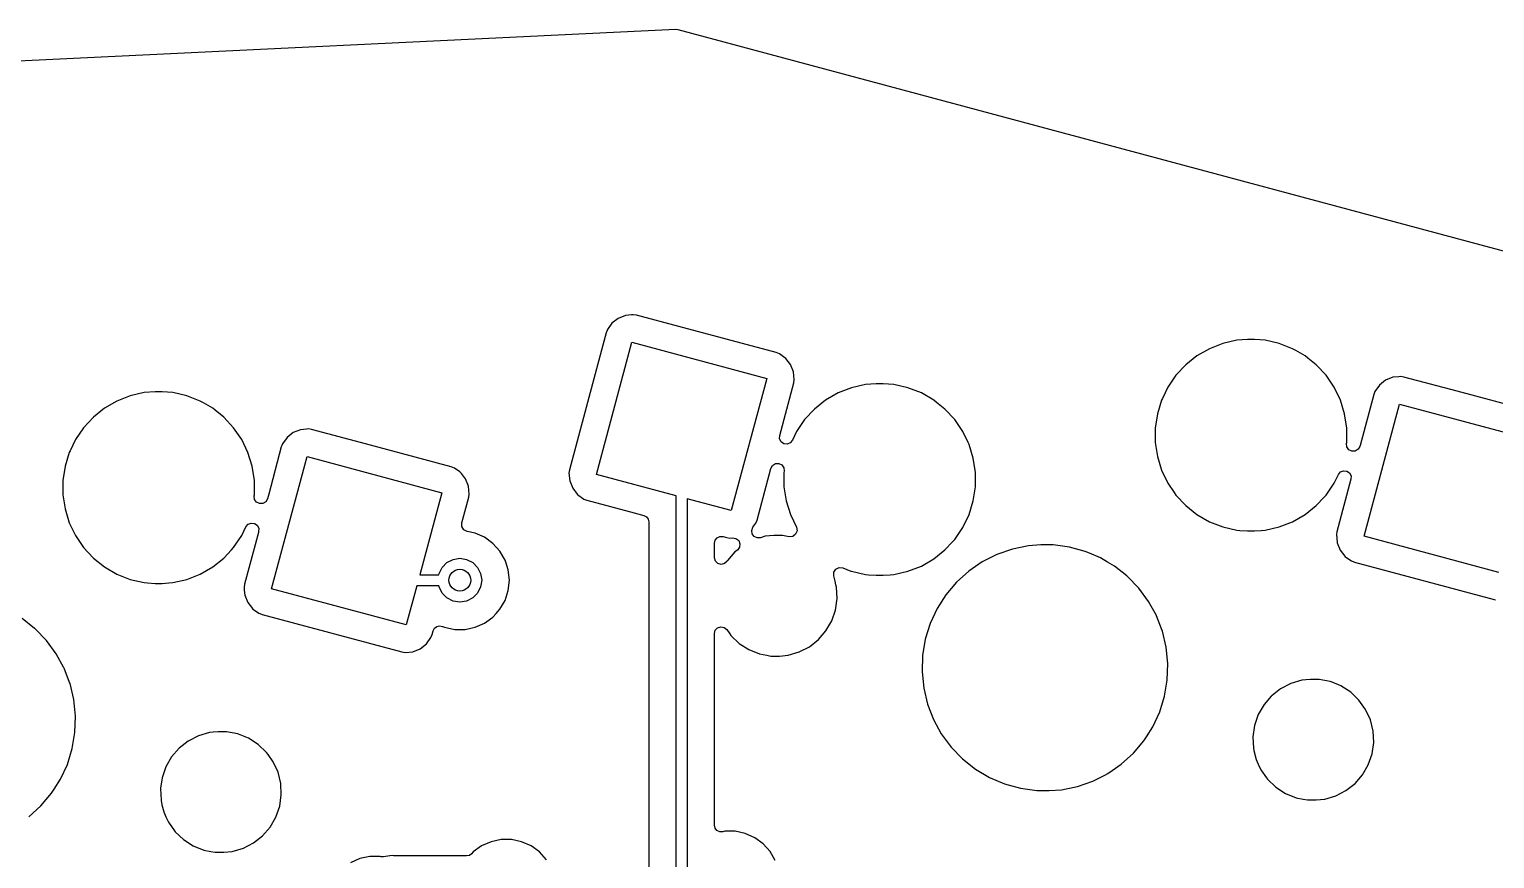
# Model space of a CAD drawing. Extents: x 41 to 271, y -133 to -23.
# Drawn here: x 84.95 to 111.75, y -38.34 to -23.18 of the extents above; entities that cross this region are included whole.
import ezdxf

# ---------------------------------------------------------------- set-up
doc = ezdxf.new("R2010")
doc.units = 0
doc.layers.add('BLACK', color=7, linetype='CONTINUOUS')

msp = doc.modelspace()

# ---------------------------------------------------------------- linework, layer by layer
at = {"layer": 'BLACK', "linetype": 'CONTINUOUS'}
for p, q in [((76.8157, -24.1397), (96.7706, -23.1814)), ((96.7706, -23.1814), (96.8086, -23.1855)), ((96.8086, -23.1855), (115.168, -28.1046)), ((95.9565, -28.4), (95.849, -28.4102)), ((95.9923, -28.3966), (95.9565, -28.4)), ((96.0515, -28.4058), (95.9923, -28.3966)), ((95.9923, -28.3966), (95.9923, -28.3966)), ((96.8279, -28.6138), (96.0515, -28.4058)), ((96.0515, -28.4058), (96.0515, -28.4058)), ((96.0515, -28.4058), (96.0515, -28.4058)), ((95.5188, -28.6699), (95.4972, -28.7259)), ((95.6023, -28.5527), (95.5188, -28.6699)), ((95.7154, -28.4637), (95.6023, -28.5527)), ((95.849, -28.4102), (95.7154, -28.4637)), ((98.6071, -29.0906), (96.8279, -28.6138)), ((95.3212, -31.3165), (95.9682, -28.9016)), ((95.4972, -28.7259), (95.4356, -28.9558)), ((95.4972, -28.7259), (95.4972, -28.7259)), ((95.9682, -28.9016), (98.4314, -29.5616)), ((106.772, -28.9222), (106.528, -29.0181)), ((107.028, -28.8639), (106.772, -28.9222)), ((107.224, -28.8492), (107.028, -28.8639)), ((107.355, -28.8492), (107.224, -28.8492)), ((107.224, -28.8492), (107.224, -28.8492)), ((107.551, -28.8639), (107.355, -28.8492)), ((107.355, -28.8492), (107.355, -28.8492)), ((107.807, -28.9222), (107.551, -28.8639)), ((108.051, -29.0181), (107.807, -28.9222)), ((95.4356, -28.9558), (94.8254, -31.2332)), ((98.6631, -29.1122), (98.6071, -29.0906)), ((98.7409, -29.1676), (98.6631, -29.1122)), ((98.6631, -29.1122), (98.6631, -29.1122)), ((98.6631, -29.1122), (98.6631, -29.1122)), ((98.7803, -29.1957), (98.7409, -29.1676)), ((98.8693, -29.3088), (98.7803, -29.1957)), ((106.301, -29.1493), (106.096, -29.3129)), ((106.528, -29.0181), (106.301, -29.1493)), ((108.112, -29.0532), (108.051, -29.0181)), ((108.051, -29.0181), (108.051, -29.0181)), ((108.051, -29.0181), (108.051, -29.0181)), ((108.278, -29.1493), (108.112, -29.0532)), ((108.33, -29.1902), (108.278, -29.1493)), ((108.484, -29.3129), (108.33, -29.1902)), ((98.9215, -29.4393), (98.8693, -29.3088)), ((98.9228, -29.4424), (98.9215, -29.4393)), ((98.9364, -29.5857), (98.9228, -29.4424)), ((106.096, -29.3129), (105.917, -29.5052)), ((108.662, -29.5052), (108.484, -29.3129)), ((108.484, -29.3129), (108.484, -29.3129)), ((108.484, -29.3129), (108.484, -29.3129)), ((98.4314, -29.5616), (97.7843, -31.9764)), ((98.6696, -30.6063), (98.9272, -29.6449)), ((98.9272, -29.6449), (98.9364, -29.5857)), ((99.9811, -29.7322), (99.7369, -29.828)), ((100.237, -29.6738), (99.9811, -29.7322)), ((100.433, -29.6591), (100.237, -29.6738)), ((100.564, -29.6591), (100.433, -29.6591)), ((100.433, -29.6591), (100.433, -29.6591)), ((100.76, -29.6738), (100.564, -29.6591)), ((100.564, -29.6591), (100.564, -29.6591)), ((101.016, -29.7322), (100.76, -29.6738)), ((101.26, -29.828), (101.016, -29.7322)), ((105.769, -29.722), (105.671, -29.9262)), ((105.917, -29.5052), (105.769, -29.722)), ((108.81, -29.722), (108.662, -29.5052)), ((108.662, -29.5052), (108.662, -29.5052)), ((108.662, -29.5052), (108.662, -29.5052)), ((108.924, -29.9583), (108.81, -29.722)), ((109.638, -29.6839), (109.554, -29.8011)), ((109.751, -29.5949), (109.638, -29.6839)), ((109.885, -29.5414), (109.751, -29.5949)), ((109.992, -29.5312), (109.885, -29.5414)), ((110.028, -29.5278), (109.992, -29.5312)), ((110.087, -29.537), (110.028, -29.5278)), ((110.028, -29.5278), (110.028, -29.5278)), ((111.06, -29.7978), (110.087, -29.537)), ((110.087, -29.537), (110.087, -29.537)), ((110.087, -29.537), (110.087, -29.537)), ((86.5492, -29.9759), (86.322, -30.1071)), ((86.7935, -29.88), (86.5492, -29.9759)), ((87.0493, -29.8216), (86.7935, -29.88)), ((87.2454, -29.8069), (87.0493, -29.8216)), ((87.3764, -29.8069), (87.2454, -29.8069)), ((87.2454, -29.8069), (87.2454, -29.8069)), ((87.5725, -29.8216), (87.3764, -29.8069)), ((87.3764, -29.8069), (87.3764, -29.8069)), ((87.8283, -29.88), (87.5725, -29.8216)), ((88.0725, -29.9759), (87.8283, -29.88)), ((88.1334, -30.011), (88.0725, -29.9759)), ((88.0725, -29.9759), (88.0725, -29.9759)), ((88.0725, -29.9759), (88.0725, -29.9759)), ((88.2997, -30.1071), (88.1334, -30.011)), ((99.5096, -29.9592), (99.3045, -30.1228)), ((99.7369, -29.828), (99.5096, -29.9592)), ((101.487, -29.9592), (101.26, -29.828)), ((101.539, -30.0001), (101.487, -29.9592)), ((101.692, -30.1228), (101.539, -30.0001)), ((105.655, -29.9583), (105.578, -30.209)), ((105.671, -29.9262), (105.655, -29.9583)), ((109.001, -30.209), (108.924, -29.9583)), ((109.533, -29.857), (109.284, -30.7858)), ((109.554, -29.8011), (109.533, -29.857)), ((109.533, -29.857), (109.533, -29.857)), ((112.643, -30.2218), (111.06, -29.7978)), ((86.1169, -30.2706), (85.9385, -30.463)), ((86.322, -30.1071), (86.1169, -30.2706)), ((88.3432, -30.1417), (88.2997, -30.1071)), ((88.5049, -30.2706), (88.3432, -30.1417)), ((88.6833, -30.463), (88.5049, -30.2706)), ((88.5049, -30.2706), (88.5049, -30.2706)), ((88.5049, -30.2706), (88.5049, -30.2706)), ((99.3045, -30.1228), (99.1261, -30.3151)), ((101.871, -30.3151), (101.692, -30.1228)), ((101.692, -30.1228), (101.692, -30.1228)), ((101.692, -30.1228), (101.692, -30.1228)), ((105.578, -30.209), (105.539, -30.4685)), ((109.04, -30.4685), (109.001, -30.209)), ((109.357, -32.4476), (110.004, -30.0328)), ((110.004, -30.0328), (112.467, -30.6928)), ((85.9385, -30.463), (85.7907, -30.6797)), ((88.8311, -30.6797), (88.6833, -30.463)), ((88.6833, -30.463), (88.6833, -30.463)), ((88.6833, -30.463), (88.6833, -30.463)), ((89.9059, -30.4992), (89.7723, -30.5527)), ((90.0133, -30.489), (89.9059, -30.4992)), ((90.0491, -30.4855), (90.0133, -30.489)), ((90.1084, -30.4948), (90.0491, -30.4855)), ((90.0491, -30.4855), (90.0491, -30.4855)), ((91.0918, -30.7583), (90.1084, -30.4948)), ((90.1084, -30.4948), (90.1084, -30.4948)), ((90.1084, -30.4948), (90.1084, -30.4948)), ((98.9783, -30.5319), (98.9011, -30.6922)), ((99.1261, -30.3151), (98.9783, -30.5319)), ((102.019, -30.5319), (101.871, -30.3151)), ((101.871, -30.3151), (101.871, -30.3151)), ((101.871, -30.3151), (101.871, -30.3151)), ((102.115, -30.7308), (102.019, -30.5319)), ((105.539, -30.4685), (105.539, -30.7308)), ((109.04, -30.7308), (109.04, -30.4685)), ((85.7907, -30.6797), (85.6923, -30.884)), ((88.9449, -30.9161), (88.8311, -30.6797)), ((89.554, -30.8148), (89.3236, -31.6747)), ((89.5652, -30.7858), (89.554, -30.8148)), ((89.5756, -30.7589), (89.5652, -30.7858)), ((89.6591, -30.6417), (89.5756, -30.7589)), ((89.7723, -30.5527), (89.6591, -30.6417)), ((92.664, -31.1795), (91.0918, -30.7583)), ((98.6687, -30.6667), (98.6696, -30.6063)), ((98.6964, -30.7204), (98.6687, -30.6667)), ((98.7462, -30.7546), (98.6964, -30.7204)), ((98.8063, -30.7612), (98.7462, -30.7546)), ((98.8624, -30.7386), (98.8063, -30.7612)), ((98.9011, -30.6922), (98.8624, -30.7386)), ((102.133, -30.7683), (102.115, -30.7308)), ((102.21, -31.019), (102.133, -30.7683)), ((105.539, -30.7308), (105.578, -30.9903)), ((109.037, -30.7527), (109.04, -30.7308)), ((109.043, -30.8143), (109.037, -30.7527)), ((109.078, -30.8652), (109.043, -30.8143)), ((109.279, -30.8033), (109.249, -30.8572)), ((109.284, -30.7858), (109.279, -30.8033)), ((85.6768, -30.9161), (85.5995, -31.1668)), ((85.6923, -30.884), (85.6768, -30.9161)), ((89.0223, -31.1668), (88.9449, -30.9161)), ((89.378, -33.4054), (90.0251, -30.9906)), ((90.0251, -30.9906), (92.4882, -31.6506)), ((102.249, -31.2784), (102.21, -31.019)), ((105.578, -30.9903), (105.655, -31.241)), ((109.134, -30.8926), (109.078, -30.8652)), ((109.196, -30.8897), (109.134, -30.8926)), ((109.249, -30.8572), (109.196, -30.8897)), ((85.5995, -31.1668), (85.5604, -31.4263)), ((89.0614, -31.4263), (89.0223, -31.1668)), ((92.7199, -31.2012), (92.664, -31.1795)), ((92.8175, -31.2707), (92.7199, -31.2012)), ((92.7199, -31.2012), (92.7199, -31.2012)), ((92.7199, -31.2012), (92.7199, -31.2012)), ((92.8371, -31.2846), (92.8175, -31.2707)), ((92.8499, -31.3009), (92.8371, -31.2846)), ((92.9261, -31.3978), (92.8499, -31.3009)), ((94.8254, -31.2332), (94.8161, -31.2924)), ((94.8161, -31.2924), (94.8298, -31.4357)), ((96.7763, -31.7063), (95.3212, -31.3165)), ((98.2554, -32.1522), (98.5089, -31.206)), ((98.5089, -31.206), (98.5394, -31.1521)), ((98.5394, -31.1521), (98.5921, -31.1196)), ((98.5921, -31.1196), (98.654, -31.1167)), ((98.654, -31.1167), (98.7096, -31.1441)), ((98.7096, -31.1441), (98.7449, -31.1949)), ((98.7449, -31.1949), (98.7513, -31.2566)), ((98.7513, -31.2566), (98.748, -31.2784)), ((98.748, -31.2784), (98.748, -31.2784)), ((98.748, -31.2784), (98.748, -31.5408)), ((102.249, -31.5408), (102.249, -31.2784)), ((105.655, -31.241), (105.769, -31.4774)), ((108.81, -31.4774), (108.887, -31.3171)), ((108.887, -31.3171), (108.926, -31.2707)), ((108.926, -31.2707), (108.982, -31.2481)), ((108.982, -31.2481), (109.042, -31.2546)), ((109.042, -31.2546), (109.092, -31.2889)), ((109.092, -31.2889), (109.119, -31.3426)), ((109.119, -31.3426), (109.118, -31.403)), ((85.5604, -31.4263), (85.5604, -31.6886)), ((89.0614, -31.6886), (89.0614, -31.4263)), ((92.9796, -31.5314), (92.9261, -31.3978)), ((92.9933, -31.6747), (92.9796, -31.5314)), ((94.8298, -31.4357), (94.8833, -31.5693)), ((94.8833, -31.5693), (94.9662, -31.6747)), ((98.748, -31.5408), (98.7871, -31.8002)), ((102.21, -31.8002), (102.249, -31.5408)), ((105.769, -31.4774), (105.884, -31.646)), ((108.662, -31.6941), (108.81, -31.4774)), ((109.118, -31.403), (108.861, -32.3643)), ((85.5604, -31.6886), (85.5995, -31.9481)), ((89.0581, -31.7105), (89.0614, -31.6886)), ((89.0644, -31.7721), (89.0581, -31.7105)), ((89.0998, -31.823), (89.0644, -31.7721)), ((89.1554, -31.8503), (89.0998, -31.823)), ((89.2173, -31.8475), (89.1554, -31.8503)), ((89.27, -31.815), (89.2173, -31.8475)), ((89.3005, -31.7611), (89.27, -31.815)), ((89.3236, -31.6747), (89.3005, -31.7611)), ((92.4882, -31.6506), (92.0864, -33.15)), ((92.858, -32.2041), (92.984, -31.7339)), ((92.984, -31.7339), (92.9933, -31.6747)), ((94.9662, -31.6747), (94.9723, -31.6824)), ((94.9723, -31.6824), (95.0895, -31.7659)), ((95.0895, -31.7659), (95.0895, -31.7659)), ((95.0895, -31.7659), (95.0895, -31.7659)), ((95.0895, -31.7659), (95.1056, -31.7721)), ((95.1056, -31.7721), (95.1454, -31.7875)), ((95.1454, -31.7875), (96.0082, -32.0187)), ((96.7763, -42.7363), (96.7763, -31.7063)), ((97.7843, -31.9764), (96.9763, -31.7599)), ((96.9763, -31.7599), (96.9763, -42.6949)), ((98.7871, -31.8002), (98.8644, -32.0509)), ((102.133, -32.0509), (102.21, -31.8002)), ((105.884, -31.646), (105.917, -31.6941)), ((105.917, -31.6941), (106.096, -31.8865)), ((106.096, -31.8865), (106.096, -31.8865)), ((106.096, -31.8865), (106.301, -32.05)), ((108.278, -32.05), (108.484, -31.8865)), ((108.484, -31.8865), (108.625, -31.7339)), ((108.625, -31.7339), (108.662, -31.6941)), ((108.662, -31.6941), (108.662, -31.6941)), ((108.662, -31.6941), (108.662, -31.6941)), ((85.5995, -31.9481), (85.6768, -32.1988)), ((96.0082, -32.0187), (96.1839, -32.0658)), ((96.1839, -32.0658), (96.2315, -32.0905)), ((96.2315, -32.0905), (96.2642, -32.1331)), ((96.2642, -32.1331), (96.2758, -32.1855)), ((98.2338, -32.2081), (98.2554, -32.1522)), ((98.8644, -32.0509), (98.975, -32.2806)), ((102.019, -32.2873), (102.133, -32.0509)), ((106.301, -32.05), (106.528, -32.1812)), ((108.051, -32.1812), (108.278, -32.05)), ((85.6768, -32.1988), (85.7907, -32.4351)), ((88.8311, -32.4351), (88.9083, -32.2749)), ((89.1359, -32.3752), (88.8822, -33.3221)), ((88.9083, -32.2749), (88.947, -32.2285)), ((88.947, -32.2285), (89.0031, -32.2058)), ((89.0031, -32.2058), (89.0631, -32.2124)), ((89.0631, -32.2124), (89.113, -32.2466)), ((89.113, -32.2466), (89.1407, -32.3003)), ((89.1398, -32.3608), (89.1359, -32.3752)), ((89.1407, -32.3003), (89.1398, -32.3608)), ((92.8586, -32.2703), (92.858, -32.2041)), ((92.8932, -32.3268), (92.8586, -32.2703)), ((92.952, -32.3574), (92.8932, -32.3268)), ((93.0998, -32.3889), (92.952, -32.3574)), ((93.2727, -32.4658), (93.0998, -32.3889)), ((96.2758, -32.1855), (96.2758, -42.6888)), ((98.1583, -32.3397), (98.1804, -32.2831)), ((98.1658, -32.4), (98.1583, -32.3397)), ((98.2011, -32.4495), (98.1658, -32.4)), ((98.1804, -32.2831), (98.2338, -32.2081)), ((98.9616, -32.41), (98.9072, -32.4503)), ((98.9866, -32.3472), (98.9616, -32.41)), ((98.975, -32.2806), (98.9866, -32.3472)), ((101.871, -32.5041), (102.019, -32.2873)), ((106.528, -32.1812), (106.772, -32.2771)), ((106.772, -32.2771), (107.028, -32.3355)), ((107.028, -32.3355), (107.084, -32.3397)), ((107.084, -32.3397), (107.224, -32.3502)), ((107.224, -32.3502), (107.224, -32.3502)), ((107.224, -32.3502), (107.355, -32.3502)), ((107.355, -32.3502), (107.478, -32.341)), ((107.355, -32.3502), (107.355, -32.3502)), ((107.478, -32.341), (107.551, -32.3355)), ((107.551, -32.3355), (107.807, -32.2771)), ((107.807, -32.2771), (108.051, -32.1812)), ((108.853, -32.4143), (108.852, -32.4236)), ((108.852, -32.4236), (108.857, -32.477)), ((108.861, -32.3643), (108.853, -32.4143)), ((85.7907, -32.4351), (85.9147, -32.6171)), ((85.9147, -32.6171), (85.9385, -32.6519)), ((85.9385, -32.6519), (86.1144, -32.8415)), ((88.642, -32.6964), (88.6833, -32.6519)), ((88.6833, -32.6519), (88.8311, -32.4351)), ((88.6833, -32.6519), (88.6833, -32.6519)), ((88.6833, -32.6519), (88.6833, -32.6519)), ((93.4259, -32.5771), (93.2727, -32.4658)), ((93.5525, -32.7178), (93.4259, -32.5771)), ((97.4768, -32.5738), (97.4896, -32.5189)), ((97.4768, -32.8392), (97.4768, -32.5738)), ((97.4896, -32.5189), (97.5253, -32.4754)), ((97.5253, -32.4754), (97.5766, -32.4522)), ((97.5766, -32.4522), (97.6329, -32.454)), ((97.6329, -32.454), (97.6778, -32.466)), ((97.6778, -32.466), (97.701, -32.4723)), ((97.701, -32.4723), (97.7603, -32.4815)), ((97.7603, -32.4815), (97.8079, -32.477)), ((97.7603, -32.4815), (97.7603, -32.4815)), ((97.7603, -32.4815), (97.7603, -32.4815)), ((97.8079, -32.477), (97.8701, -32.4871)), ((97.8701, -32.4871), (97.9193, -32.5266)), ((97.9343, -32.6476), (97.8963, -32.6979)), ((97.9193, -32.5266), (97.9427, -32.5851)), ((97.9427, -32.5851), (97.9343, -32.6476)), ((98.2556, -32.4763), (98.2011, -32.4495)), ((98.3163, -32.474), (98.2556, -32.4763)), ((98.405, -32.4479), (98.3163, -32.474)), ((98.4834, -32.4405), (98.405, -32.4479)), ((98.5619, -32.433), (98.4834, -32.4405)), ((98.7195, -32.433), (98.5619, -32.433)), ((98.7196, -32.433), (98.7195, -32.433)), ((98.8398, -32.4561), (98.7196, -32.433)), ((98.9072, -32.4503), (98.8398, -32.4561)), ((101.692, -32.6964), (101.827, -32.5509)), ((101.827, -32.5509), (101.871, -32.5041)), ((101.871, -32.5041), (101.871, -32.5041)), ((101.871, -32.5041), (101.871, -32.5041)), ((102.927, -32.6797), (102.643, -32.7782)), ((103.221, -32.6198), (102.927, -32.6797)), ((103.446, -32.6048), (103.221, -32.6198)), ((103.672, -32.6048), (103.446, -32.6048)), ((103.446, -32.6048), (103.446, -32.6048)), ((103.969, -32.6448), (103.672, -32.6048)), ((104.259, -32.7242), (103.969, -32.6448)), ((103.969, -32.6448), (103.969, -32.6448)), ((103.969, -32.6448), (103.969, -32.6448)), ((108.857, -32.477), (108.865, -32.5669)), ((108.865, -32.5669), (108.919, -32.7005)), ((111.82, -33.1076), (109.357, -32.4476)), ((86.1144, -32.8415), (86.1169, -32.8442)), ((86.1169, -32.8442), (86.322, -33.0078)), ((88.2997, -33.0078), (88.5049, -32.8442)), ((88.5049, -32.8442), (88.642, -32.6964)), ((92.4964, -33.0149), (92.5849, -32.9264)), ((92.5849, -32.9264), (92.6964, -32.8696)), ((92.6964, -32.8696), (92.82, -32.85)), ((92.82, -32.85), (92.9436, -32.8696)), ((92.9436, -32.8696), (93.0551, -32.9264)), ((93.0551, -32.9264), (93.1436, -33.0149)), ((93.6472, -32.8817), (93.5525, -32.7178)), ((93.6592, -32.9187), (93.6472, -32.8817)), ((93.7057, -33.0617), (93.6592, -32.9187)), ((97.4934, -32.9012), (97.4768, -32.8392)), ((97.5388, -32.9465), (97.4934, -32.9012)), ((97.6008, -32.9632), (97.5388, -32.9465)), ((97.6628, -32.9465), (97.6008, -32.9632)), ((97.7082, -32.9012), (97.6628, -32.9465)), ((97.7131, -32.8926), (97.7082, -32.9012)), ((97.7082, -32.9012), (97.7082, -32.9012)), ((97.8509, -32.7336), (97.7131, -32.8926)), ((97.8963, -32.6979), (97.8509, -32.7336)), ((101.26, -32.9912), (101.487, -32.86)), ((101.487, -32.86), (101.692, -32.6964)), ((102.375, -32.9138), (102.127, -33.0838)), ((102.643, -32.7782), (102.375, -32.9138)), ((104.338, -32.7578), (104.259, -32.7242)), ((104.536, -32.8415), (104.338, -32.7578)), ((104.665, -32.9181), (104.536, -32.8415)), ((104.794, -32.9946), (104.665, -32.9181)), ((108.919, -32.7005), (109.005, -32.8098)), ((109.005, -32.8098), (109.008, -32.8136)), ((109.008, -32.8136), (109.125, -32.8971)), ((109.125, -32.8971), (109.125, -32.8971)), ((109.125, -32.8971), (109.125, -32.8971)), ((109.125, -32.8971), (109.168, -32.9138)), ((109.168, -32.9138), (109.181, -32.9187)), ((109.181, -32.9187), (111.736, -33.6035)), ((86.322, -33.0078), (86.5492, -33.139)), ((86.5492, -33.139), (86.7935, -33.2349)), ((87.8283, -33.2349), (88.0725, -33.139)), ((88.0725, -33.139), (88.2997, -33.0078)), ((92.0864, -33.15), (92.4358, -33.15)), ((92.4358, -33.15), (92.4396, -33.1264)), ((92.4396, -33.1264), (92.4964, -33.0149)), ((93.1436, -33.0149), (93.2004, -33.1264)), ((93.2004, -33.1264), (93.22, -33.25)), ((93.7255, -33.25), (93.7057, -33.0617)), ((99.6595, -33.1705), (99.6618, -33.1037)), ((99.6599, -33.1725), (99.6595, -33.1705)), ((99.683, -33.2677), (99.6599, -33.1725)), ((99.6599, -33.1725), (99.6599, -33.1725)), ((99.6618, -33.1037), (99.6984, -33.0479)), ((99.6984, -33.0479), (99.7588, -33.0191)), ((99.7588, -33.0191), (99.8253, -33.0259)), ((99.8253, -33.0259), (99.9729, -33.0838)), ((99.9729, -33.0838), (99.9811, -33.087)), ((99.9811, -33.087), (100.237, -33.1454)), ((100.237, -33.1454), (100.293, -33.1496)), ((100.293, -33.1496), (100.433, -33.1601)), ((100.433, -33.1601), (100.433, -33.1601)), ((100.433, -33.1601), (100.564, -33.1601)), ((100.564, -33.1601), (100.687, -33.1509)), ((100.564, -33.1601), (100.564, -33.1601)), ((100.687, -33.1509), (100.76, -33.1454)), ((100.76, -33.1454), (101.016, -33.087)), ((101.016, -33.087), (101.26, -32.9912)), ((102.127, -33.0838), (101.904, -33.2854)), ((105.02, -33.1725), (104.794, -32.9946)), ((105.03, -33.1809), (105.02, -33.1725)), ((105.239, -33.3969), (105.03, -33.1809)), ((86.7935, -33.2349), (87.0493, -33.2932)), ((87.0493, -33.2932), (87.1053, -33.2974)), ((87.1053, -33.2974), (87.2454, -33.3079)), ((87.2454, -33.3079), (87.2454, -33.3079)), ((87.2454, -33.3079), (87.3764, -33.3079)), ((87.3764, -33.3079), (87.499, -33.2988)), ((87.3764, -33.3079), (87.3764, -33.3079)), ((87.499, -33.2988), (87.5725, -33.2932)), ((87.5725, -33.2932), (87.8283, -33.2349)), ((88.8736, -33.3769), (88.873, -33.3814)), ((88.873, -33.3814), (88.8781, -33.4347)), ((88.8822, -33.3221), (88.8736, -33.3769)), ((88.8781, -33.4347), (88.8866, -33.5246)), ((91.8411, -34.0654), (89.378, -33.4054)), ((92.0328, -33.35), (91.8411, -34.0654)), ((92.4358, -33.35), (92.0328, -33.35)), ((92.4396, -33.3736), (92.4358, -33.35)), ((92.4964, -33.4851), (92.4396, -33.3736)), ((92.5849, -33.5736), (92.4964, -33.4851)), ((93.1436, -33.4851), (93.0551, -33.5736)), ((93.2004, -33.3736), (93.1436, -33.4851)), ((93.22, -33.25), (93.2004, -33.3736)), ((93.6472, -33.6183), (93.7057, -33.4383)), ((93.7057, -33.4383), (93.7255, -33.25)), ((99.6993, -33.3349), (99.683, -33.2677)), ((99.7095, -33.3769), (99.6993, -33.3349)), ((99.7195, -33.587), (99.7095, -33.3769)), ((101.904, -33.2854), (101.71, -33.5148)), ((105.417, -33.6388), (105.239, -33.3969)), ((88.8866, -33.5246), (88.9401, -33.6582)), ((88.9401, -33.6582), (89.0265, -33.7681)), ((89.0265, -33.7681), (89.0291, -33.7714)), ((92.6964, -33.6304), (92.5849, -33.5736)), ((92.82, -33.65), (92.6964, -33.6304)), ((92.9436, -33.6304), (92.82, -33.65)), ((93.0551, -33.5736), (92.9436, -33.6304)), ((93.5525, -33.7822), (93.6472, -33.6183)), ((99.6896, -33.7952), (99.7195, -33.587)), ((101.549, -33.7681), (101.422, -34.0407)), ((101.71, -33.5148), (101.549, -33.7681)), ((105.558, -33.8962), (105.417, -33.6388)), ((111.736, -33.6035), (111.736, -33.6035)), ((111.736, -33.6035), (111.736, -33.6035)), ((111.736, -33.6035), (111.76, -33.6071)), ((85.0409, -34.1303), (84.8157, -33.9524)), ((89.0291, -33.7714), (89.1463, -33.8549)), ((89.1463, -33.8549), (89.1463, -33.8549)), ((89.1463, -33.8549), (89.1463, -33.8549)), ((89.1463, -33.8549), (89.163, -33.8613)), ((89.163, -33.8613), (89.2022, -33.8765)), ((89.2022, -33.8765), (91.7578, -34.5613)), ((93.0998, -34.1111), (93.2727, -34.0342)), ((93.2727, -34.0342), (93.3125, -34.0052)), ((93.3125, -34.0052), (93.4259, -33.9229)), ((93.4259, -33.9229), (93.4834, -33.8589)), ((93.4834, -33.8589), (93.5525, -33.7822)), ((99.5156, -34.1761), (99.6208, -33.994)), ((99.6208, -33.994), (99.6896, -33.7952)), ((105.562, -33.9023), (105.558, -33.8962)), ((105.653, -34.1387), (105.562, -33.9023)), ((85.0515, -34.1387), (85.0409, -34.1303)), ((85.2604, -34.3547), (85.0515, -34.1387)), ((92.2071, -34.4144), (92.2906, -34.2971)), ((92.2906, -34.2971), (92.3122, -34.2412)), ((92.3122, -34.2412), (92.3301, -34.1745)), ((92.3301, -34.1745), (92.3545, -34.1274)), ((92.3545, -34.1274), (92.3964, -34.0947)), ((92.3964, -34.0947), (92.4482, -34.0827)), ((92.4482, -34.0827), (92.5003, -34.0934)), ((92.5003, -34.0934), (92.5234, -34.1037)), ((92.5234, -34.1037), (92.5402, -34.1111)), ((92.5402, -34.1111), (92.7254, -34.1505)), ((92.7254, -34.1505), (92.7254, -34.1505)), ((92.7254, -34.1505), (92.9146, -34.1505)), ((92.9146, -34.1505), (93.0457, -34.1226)), ((92.9146, -34.1505), (92.9146, -34.1505)), ((93.0457, -34.1226), (93.0998, -34.1111)), ((97.4768, -34.2235), (97.4922, -34.1636)), ((97.4768, -34.9243), (97.4768, -34.2235)), ((97.4922, -34.1636), (97.5347, -34.1186)), ((97.5347, -34.1186), (97.5937, -34.0997)), ((97.5937, -34.0997), (97.6544, -34.1117)), ((97.6544, -34.1117), (97.7018, -34.1516)), ((97.7018, -34.1516), (97.7585, -34.2313)), ((97.7585, -34.2313), (97.7782, -34.2589)), ((97.7782, -34.2589), (97.9304, -34.4041)), ((99.3779, -34.3351), (99.5156, -34.1761)), ((101.422, -34.0407), (101.333, -34.3277)), ((105.67, -34.1827), (105.653, -34.1387)), ((105.739, -34.475), (105.67, -34.1827)), ((85.4387, -34.5966), (85.2604, -34.3547)), ((91.7578, -34.5613), (91.8171, -34.5705)), ((91.8171, -34.5705), (91.9603, -34.5568)), ((91.9603, -34.5568), (92.094, -34.5033)), ((92.094, -34.5033), (92.2071, -34.4144)), ((97.9304, -34.4041), (97.9304, -34.4041)), ((97.9304, -34.4041), (97.9304, -34.4041)), ((97.9304, -34.4041), (98.1074, -34.5178)), ((98.1074, -34.5178), (98.1074, -34.5178)), ((98.1074, -34.5178), (98.3027, -34.596)), ((98.8238, -34.6208), (99.0256, -34.5615)), ((99.0256, -34.5615), (99.2125, -34.4651)), ((99.2125, -34.4651), (99.3779, -34.3351)), ((101.333, -34.3277), (101.283, -34.624)), ((105.769, -34.774), (105.739, -34.475)), ((85.5797, -34.854), (85.4387, -34.5966)), ((98.3027, -34.596), (98.4315, -34.6208)), ((98.4315, -34.6208), (98.5092, -34.6358)), ((98.5092, -34.6358), (98.5092, -34.6358)), ((98.5092, -34.6358), (98.6668, -34.6358)), ((98.6668, -34.6358), (98.8238, -34.6208)), ((98.6668, -34.6358), (98.6668, -34.6358)), ((101.283, -34.624), (101.273, -34.9243)), ((105.759, -35.0743), (105.769, -34.774)), ((85.5831, -34.8601), (85.5797, -34.854)), ((85.6831, -35.1198), (85.5831, -34.8601)), ((97.4768, -37.7265), (97.4768, -34.9243)), ((101.273, -34.9243), (101.303, -35.2233)), ((105.709, -35.3706), (105.759, -35.0743)), ((108.219, -35.0775), (108.017, -35.1368)), ((108.289, -35.0709), (108.219, -35.0775)), ((108.376, -35.0626), (108.289, -35.0709)), ((108.533, -35.0626), (108.376, -35.0626)), ((108.74, -35.1024), (108.533, -35.0626)), ((108.533, -35.0626), (108.533, -35.0626)), ((108.773, -35.1154), (108.74, -35.1024)), ((108.74, -35.1024), (108.74, -35.1024)), ((108.74, -35.1024), (108.74, -35.1024)), ((85.6911, -35.1405), (85.6831, -35.1198)), ((85.7607, -35.4328), (85.6911, -35.1405)), ((101.303, -35.2233), (101.373, -35.5156)), ((105.62, -35.6576), (105.709, -35.3706)), ((107.658, -35.3706), (107.527, -35.5222)), ((107.665, -35.3632), (107.658, -35.3706)), ((107.675, -35.355), (107.665, -35.3632)), ((107.83, -35.2332), (107.675, -35.355)), ((108.017, -35.1368), (107.83, -35.2332)), ((108.935, -35.1805), (108.773, -35.1154)), ((109.112, -35.2943), (108.935, -35.1805)), ((109.264, -35.4394), (109.112, -35.2943)), ((109.112, -35.2943), (109.112, -35.2943)), ((109.112, -35.2943), (109.112, -35.2943)), ((85.7908, -35.7318), (85.7607, -35.4328)), ((101.373, -35.5156), (101.481, -35.796)), ((107.527, -35.5222), (107.422, -35.7043)), ((109.386, -35.6108), (109.264, -35.4394)), ((109.264, -35.4394), (109.264, -35.4394)), ((109.474, -35.8021), (109.386, -35.6108)), ((109.386, -35.6108), (109.386, -35.6108)), ((109.386, -35.6108), (109.386, -35.6108)), ((85.7808, -36.0321), (85.7908, -35.7318)), ((101.481, -35.796), (101.625, -36.0595)), ((105.494, -35.9302), (105.62, -35.6576)), ((107.353, -35.9031), (107.323, -36.1113)), ((107.422, -35.7043), (107.353, -35.9031)), ((109.523, -36.0065), (109.474, -35.8021)), ((85.7308, -36.3284), (85.7808, -36.0321)), ((88.0383, -36.0946), (87.8514, -36.191)), ((88.2401, -36.0353), (88.0383, -36.0946)), ((88.3099, -36.0287), (88.2401, -36.0353)), ((88.3971, -36.0203), (88.3099, -36.0287)), ((88.5547, -36.0203), (88.3971, -36.0203)), ((88.7612, -36.0602), (88.5547, -36.0203)), ((88.5547, -36.0203), (88.5547, -36.0203)), ((88.7748, -36.0656), (88.7612, -36.0602)), ((88.7612, -36.0602), (88.7612, -36.0602)), ((88.7612, -36.0602), (88.7612, -36.0602)), ((88.9565, -36.1383), (88.7748, -36.0656)), ((89.1335, -36.252), (88.9565, -36.1383)), ((101.625, -36.0595), (101.767, -36.2517)), ((105.332, -36.1835), (105.378, -36.1113)), ((105.378, -36.1113), (105.494, -35.9302)), ((107.323, -36.1113), (107.333, -36.3214)), ((109.533, -36.2166), (109.523, -36.0065)), ((85.6418, -36.6154), (85.7308, -36.3284)), ((87.686, -36.321), (87.5483, -36.48)), ((87.8514, -36.191), (87.686, -36.321)), ((89.2857, -36.3972), (89.1335, -36.252)), ((89.1335, -36.252), (89.1335, -36.252)), ((89.1335, -36.252), (89.1335, -36.252)), ((89.3151, -36.4385), (89.2857, -36.3972)), ((89.4077, -36.5685), (89.3151, -36.4385)), ((101.767, -36.2517), (101.804, -36.3015)), ((101.804, -36.3015), (102.012, -36.5175)), ((104.915, -36.6145), (105.138, -36.4129)), ((105.138, -36.4129), (105.332, -36.1835)), ((107.333, -36.3214), (107.343, -36.3616)), ((107.343, -36.3616), (107.383, -36.5258)), ((109.435, -36.6236), (109.503, -36.4248)), ((109.503, -36.4248), (109.533, -36.2166)), ((85.5153, -36.888), (85.6418, -36.6154)), ((87.4431, -36.6621), (87.3743, -36.8609)), ((87.5483, -36.48), (87.4431, -36.6621)), ((89.4951, -36.7599), (89.4077, -36.5685)), ((89.4077, -36.5685), (89.4077, -36.5685)), ((89.4077, -36.5685), (89.4077, -36.5685)), ((102.012, -36.5175), (102.248, -36.7037)), ((102.248, -36.7037), (102.507, -36.8568)), ((104.753, -36.7261), (104.915, -36.6145)), ((107.383, -36.5258), (107.423, -36.6145)), ((107.423, -36.6145), (107.47, -36.7172)), ((109.329, -36.8057), (109.435, -36.6236)), ((85.3996, -37.0691), (85.5153, -36.888)), ((87.3743, -36.8609), (87.3466, -37.0535)), ((89.5447, -36.9643), (89.4951, -36.7599)), ((89.5547, -37.1744), (89.5447, -36.9643)), ((102.507, -36.8568), (102.783, -36.9741)), ((102.783, -36.9741), (102.783, -36.9741)), ((102.783, -36.9741), (102.783, -36.9741)), ((102.783, -36.9741), (102.847, -36.9916)), ((104.116, -37.0187), (104.399, -36.9201)), ((104.399, -36.9201), (104.616, -36.8107)), ((104.616, -36.8107), (104.668, -36.7846)), ((104.668, -36.7846), (104.753, -36.7261)), ((107.47, -36.7172), (107.572, -36.8609)), ((107.572, -36.8609), (107.592, -36.8885)), ((107.592, -36.8885), (107.744, -37.0337)), ((109.026, -37.0947), (109.192, -36.9647)), ((109.192, -36.9647), (109.329, -36.8057)), ((85.1596, -37.3707), (85.3536, -37.1413)), ((85.3536, -37.1413), (85.3996, -37.0691)), ((87.3466, -37.0535), (87.3444, -37.0691)), ((87.3444, -37.0691), (87.3485, -37.1566)), ((87.3485, -37.1566), (87.3544, -37.2792)), ((89.5248, -37.3826), (89.5547, -37.1744)), ((102.847, -36.9916), (103.073, -37.0535)), ((103.073, -37.0535), (103.371, -37.0936)), ((103.371, -37.0936), (103.596, -37.0936)), ((103.596, -37.0936), (103.821, -37.0785)), ((103.596, -37.0936), (103.596, -37.0936)), ((103.821, -37.0785), (103.907, -37.0611)), ((103.907, -37.0611), (104.116, -37.0187)), ((107.744, -37.0337), (107.744, -37.0337)), ((107.744, -37.0337), (107.744, -37.0337)), ((107.744, -37.0337), (107.921, -37.1474)), ((107.921, -37.1474), (107.921, -37.1474)), ((107.921, -37.1474), (108.116, -37.2256)), ((108.116, -37.2256), (108.245, -37.2504)), ((108.245, -37.2504), (108.323, -37.2654)), ((108.481, -37.2654), (108.638, -37.2504)), ((108.638, -37.2504), (108.839, -37.1911)), ((108.839, -37.1911), (109.026, -37.0947)), ((84.9367, -37.5723), (85.1596, -37.3707)), ((87.3544, -37.2792), (87.3722, -37.3526)), ((87.3722, -37.3526), (87.404, -37.4836)), ((87.404, -37.4836), (87.4445, -37.5723)), ((89.456, -37.5814), (89.5248, -37.3826)), ((108.323, -37.2654), (108.323, -37.2654)), ((108.323, -37.2654), (108.481, -37.2654)), ((108.481, -37.2654), (108.481, -37.2654)), ((87.4445, -37.5723), (87.4914, -37.675)), ((87.4914, -37.675), (87.6003, -37.8279)), ((89.213, -37.9225), (89.3508, -37.7635)), ((89.3508, -37.7635), (89.456, -37.5814)), ((97.4889, -37.7798), (97.4768, -37.7265)), ((97.5227, -37.8228), (97.4889, -37.7798)), ((87.6003, -37.8279), (87.6134, -37.8463)), ((87.6134, -37.8463), (87.7656, -37.9914)), ((87.7656, -37.9914), (87.7656, -37.9914)), ((87.7656, -37.9914), (87.7656, -37.9914)), ((87.7656, -37.9914), (87.9425, -38.1052)), ((88.8607, -38.1489), (89.0477, -38.0525)), ((89.0477, -38.0525), (89.213, -37.9225)), ((93.3902, -38.0289), (93.2173, -38.1058)), ((93.5754, -37.9895), (93.3902, -38.0289)), ((93.7646, -37.9895), (93.5754, -37.9895)), ((93.5754, -37.9895), (93.5754, -37.9895)), ((93.9498, -38.0289), (93.7646, -37.9895)), ((93.7646, -37.9895), (93.7646, -37.9895)), ((94.1227, -38.1058), (93.9498, -38.0289)), ((97.5718, -37.847), (97.5227, -37.8228)), ((97.6266, -37.8477), (97.5718, -37.847)), ((97.6654, -37.8395), (97.6266, -37.8477)), ((97.8546, -37.8395), (97.6654, -37.8395)), ((97.6654, -37.8395), (97.6654, -37.8395)), ((98.0398, -37.8789), (97.8546, -37.8395)), ((97.8546, -37.8395), (97.8546, -37.8395)), ((98.2127, -37.9558), (98.0398, -37.8789)), ((98.3659, -38.0671), (98.2127, -37.9558)), ((87.9425, -38.1052), (87.9425, -38.1052)), ((87.9425, -38.1052), (88.1378, -38.1833)), ((88.1378, -38.1833), (88.2666, -38.2082)), ((88.2666, -38.2082), (88.3444, -38.2231)), ((88.3444, -38.2231), (88.3444, -38.2231)), ((88.3444, -38.2231), (88.502, -38.2231)), ((88.502, -38.2231), (88.6589, -38.2082)), ((88.502, -38.2231), (88.502, -38.2231)), ((88.6589, -38.2082), (88.8607, -38.1489)), ((91.1754, -38.2995), (90.9902, -38.3389)), ((91.3646, -38.2995), (91.1754, -38.2995)), ((91.1754, -38.2995), (91.1754, -38.2995)), ((91.3821, -38.3032), (91.3646, -38.2995)), ((91.424, -38.3049), (91.3821, -38.3032)), ((91.5406, -38.2895), (91.424, -38.3049)), ((91.5447, -38.289), (91.5406, -38.2895)), ((91.58, -38.2843), (91.5447, -38.289)), ((91.6074, -38.2879), (91.58, -38.2843)), ((91.6113, -38.2884), (91.6074, -38.2879)), ((91.6275, -38.2895), (91.6113, -38.2884)), ((92.9437, -38.2895), (91.6275, -38.2895)), ((92.9942, -38.2788), (92.9437, -38.2895)), ((93.0359, -38.2485), (92.9942, -38.2788)), ((93.0641, -38.2171), (93.0359, -38.2485)), ((93.2173, -38.1058), (93.0641, -38.2171)), ((94.2759, -38.2171), (94.1227, -38.1058)), ((94.4025, -38.3578), (94.2759, -38.2171)), ((98.4925, -38.2078), (98.3659, -38.0671)), ((98.5872, -38.3717), (98.4925, -38.2078)), ((90.9902, -38.3389), (90.8173, -38.4158))]:
    msp.add_line(p, q, dxfattribs=at)
at = {"layer": 'BLACK'}
msp.add_circle((92.82, -33.25), 0.2, dxfattribs=at)

doc.saveas('drawing.dxf')
